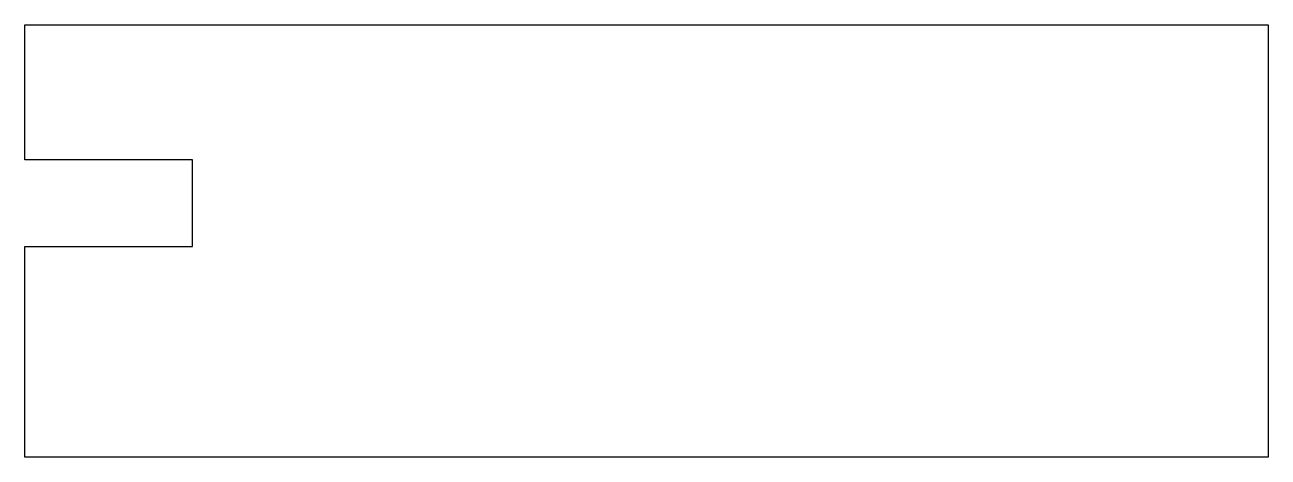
# Model space of a CAD drawing. Header units: millimetres. Extents: x -65 to 50, y -40 to 0.
import ezdxf

# ---------------------------------------------------------------- set-up
doc = ezdxf.new("R2010")
doc.units = ezdxf.units.MM
doc.layers.get('0').update_dxf_attribs({"linetype": 'CONTINUOUS'})

msp = doc.modelspace()

# ---------------------------------------------------------------- linework, layer by layer
msp.add_lwpolyline([(-65, -20.5), (-49.5, -20.5), (-49.5, -12.5), (-65, -12.5), (-65, 0), (50, 0), (50, -40), (-65, -40)], close=True)

doc.saveas('drawing.dxf')
